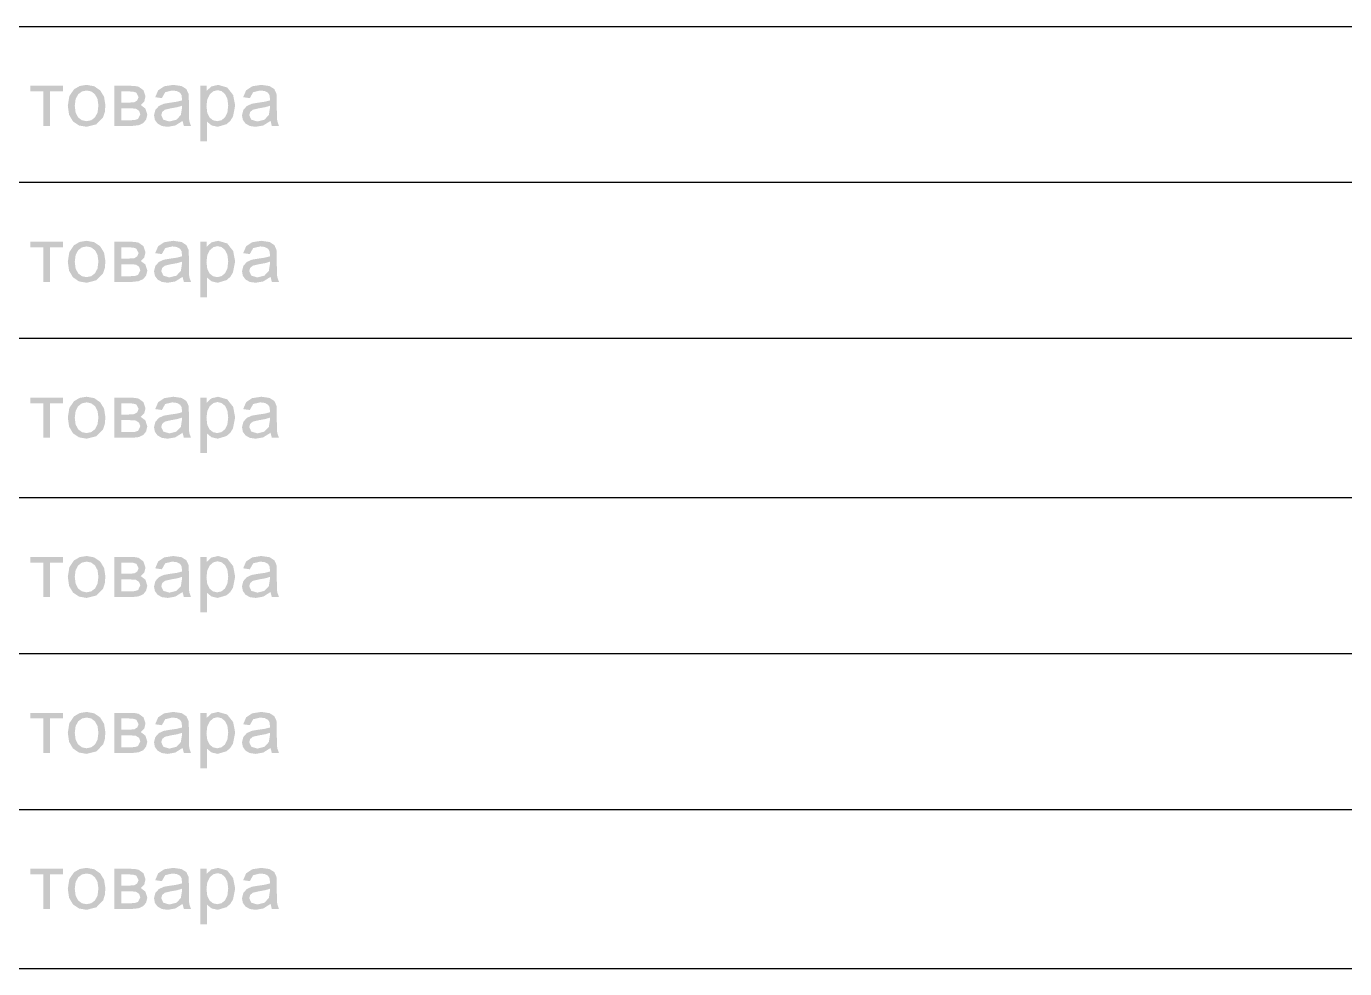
# Model space of a CAD drawing. Header units: millimetres. Extents: x 0 to 420, y 0 to 297.
# Drawn here: x 44.04 to 60.86, y 136.78 to 148.8 of the extents above; entities that cross this region are included whole.
import ezdxf

# ---------------------------------------------------------------- set-up
doc = ezdxf.new("R2010")
doc.units = ezdxf.units.MM
doc.layers.get('0').update_dxf_attribs({"linetype": 'CONTINUOUS'})

msp = doc.modelspace()

# ---------------------------------------------------------------- hatches: boundary and pattern name
at = {"true_color": 0x0000fb}
for points in [[(44.088073, 148.043746), (44.504241, 148.043746), (44.504241, 147.972088), (44.339428, 147.972088), (44.339428, 147.531667), (44.253438, 147.531667), (44.253438, 147.972088), (44.088073, 147.972088)], [(44.088073, 146.054079), (44.504241, 146.054079), (44.504241, 145.982421), (44.339428, 145.982421), (44.339428, 145.542), (44.253438, 145.542), (44.253438, 145.982421), (44.088073, 145.982421)], [(44.088073, 144.064412), (44.504241, 144.064412), (44.504241, 143.992754), (44.339428, 143.992754), (44.339428, 143.552333), (44.253438, 143.552333), (44.253438, 143.992754), (44.088073, 143.992754)], [(44.088073, 142.032412), (44.504241, 142.032412), (44.504241, 141.960754), (44.339428, 141.960754), (44.339428, 141.520333), (44.253438, 141.520333), (44.253438, 141.960754), (44.088073, 141.960754)], [(44.088073, 140.042746), (44.504241, 140.042746), (44.504241, 139.971088), (44.339428, 139.971088), (44.339428, 139.530667), (44.253438, 139.530667), (44.253438, 139.971088), (44.088073, 139.971088)], [(44.088073, 138.053079), (44.504241, 138.053079), (44.504241, 137.981421), (44.339428, 137.981421), (44.339428, 137.541), (44.253438, 137.541), (44.253438, 137.981421), (44.088073, 137.981421)]]:
    msp.add_hatch(color=0, dxfattribs=at).paths.add_polyline_path(points, flags=0)
h = msp.add_hatch(color=0, dxfattribs=at)
h.paths.add_polyline_path([(44.565337, 147.787982), (44.584905, 147.911661), (44.644161, 147.998546), (44.717404, 148.04099), (44.805116, 148.055321), (44.901096, 148.037958), (44.977646, 147.985868), (45.028013, 147.90353), (45.044894, 147.795148), (45.037453, 147.706402), (45.015129, 147.639154), (44.929139, 147.55151), (44.805116, 147.520091), (44.707964, 147.537179), (44.631483, 147.588993), (44.581874, 147.672984)], flags=0)
h.paths.add_polyline_path([(44.654083, 147.787982), (44.664831, 147.70151), (44.697078, 147.640256), (44.745516, 147.603807), (44.805116, 147.591749), (44.864234, 147.603876), (44.912603, 147.640807), (44.944849, 147.70275), (44.955597, 147.790738), (44.944849, 147.873834), (44.912603, 147.934605), (44.864234, 147.97133), (44.805116, 147.983663), (44.745516, 147.97133), (44.697078, 147.934605), (44.664831, 147.873489)], flags=0)
h = msp.add_hatch(color=0, dxfattribs=at)
h.paths.add_polyline_path([(45.159177, 148.043746), (45.359268, 148.043746), (45.423416, 148.040576), (45.46896, 148.031619), (45.530696, 147.986419), (45.556603, 147.908147), (45.541169, 147.843655), (45.49597, 147.798455), (45.555501, 147.753255), (45.579754, 147.674983), (45.564114, 147.611455), (45.527389, 147.566944), (45.469511, 147.540417), (45.390136, 147.531667), (45.159177, 147.531667)], flags=0)
h.paths.add_polyline_path([(45.246269, 147.82822), (45.338873, 147.82822), (45.41439, 147.833733), (45.451872, 147.857435), (45.468409, 147.899878), (45.439746, 147.956102), (45.400816, 147.968022), (45.341629, 147.972088), (45.246269, 147.972088)], flags=0)
h.paths.add_polyline_path([(45.246269, 147.603325), (45.360371, 147.603325), (45.422451, 147.607528), (45.461794, 147.620412), (45.490457, 147.679392), (45.474472, 147.724592), (45.433131, 147.751602), (45.351, 147.757114), (45.246269, 147.757114)], flags=0)
h = msp.add_hatch(color=0, dxfattribs=at)
h.paths.add_polyline_path([(46.029293, 147.595056), (45.936137, 147.536628), (45.840226, 147.520091), (45.765536, 147.530426), (45.71069, 147.561432), (45.676722, 147.608286), (45.665491, 147.666714), (45.682578, 147.735065), (45.727227, 147.785226), (45.790065, 147.813889), (45.867235, 147.827118), (45.958048, 147.840347), (46.021576, 147.856884), (46.022127, 147.879484), (46.015995, 147.924614), (45.997873, 147.954449), (45.956119, 147.976291), (45.898655, 147.983663), (45.808255, 147.962166), (45.765261, 147.886098), (45.680373, 147.897674), (45.718407, 147.985868), (45.795026, 148.037131), (45.911333, 148.055321), (46.017717, 148.039887), (46.078351, 148.000751), (46.10536, 147.942322), (46.10977, 147.861845), (46.10977, 147.746089), (46.111079, 147.647353), (46.115282, 147.592852), (46.137331, 147.531667), (46.04638, 147.531667)], flags=0)
h.paths.add_polyline_path([(46.021576, 147.788533), (45.962527, 147.770618), (45.879913, 147.756011), (45.804397, 147.738372), (45.770222, 147.71026), (45.758095, 147.668919), (45.784002, 147.611042), (45.861172, 147.587891), (45.950469, 147.609939), (46.007795, 147.670022), (46.021576, 147.757114)], flags=0)
h = msp.add_hatch(color=0, dxfattribs=at)
h.paths.add_polyline_path([(46.256023, 147.335434), (46.256023, 148.043746), (46.335398, 148.043746), (46.335398, 147.9776), (46.398237, 148.035477), (46.483675, 148.055321), (46.599431, 148.021697), (46.674947, 147.926337), (46.700854, 147.79184), (46.672742, 147.650178), (46.638085, 147.594505), (46.590611, 147.553715), (46.477612, 147.520091), (46.399339, 147.538281), (46.343115, 147.584583), (46.343115, 147.335434)], flags=0)
h.paths.add_polyline_path([(46.334847, 147.784674), (46.344769, 147.698616), (46.374535, 147.638602), (46.418701, 147.603394), (46.471549, 147.591749), (46.525292, 147.603807), (46.570767, 147.640256), (46.601773, 147.702681), (46.612108, 147.792391), (46.601911, 147.877623), (46.57187, 147.938464), (46.527566, 147.975188), (46.475407, 147.987522), (46.423248, 147.97443), (46.377291, 147.935707), (46.34532, 147.871973)], flags=0)
h = msp.add_hatch(color=0, dxfattribs=at)
h.paths.add_polyline_path([(47.151929, 147.595056), (47.058774, 147.536628), (46.962863, 147.520091), (46.888173, 147.530426), (46.833327, 147.561432), (46.799358, 147.608286), (46.788127, 147.666714), (46.805215, 147.735065), (46.849863, 147.785226), (46.912702, 147.813889), (46.989872, 147.827118), (47.080685, 147.840347), (47.144212, 147.856884), (47.144764, 147.879484), (47.138631, 147.924614), (47.12051, 147.954449), (47.078756, 147.976291), (47.021291, 147.983663), (46.930892, 147.962166), (46.887897, 147.886098), (46.80301, 147.897674), (46.841044, 147.985868), (46.917663, 148.037131), (47.033969, 148.055321), (47.140354, 148.039887), (47.200988, 148.000751), (47.227997, 147.942322), (47.232407, 147.861845), (47.232407, 147.746089), (47.233716, 147.647353), (47.237919, 147.592852), (47.259968, 147.531667), (47.169017, 147.531667)], flags=0)
h.paths.add_polyline_path([(47.144212, 147.788533), (47.085163, 147.770618), (47.00255, 147.756011), (46.927034, 147.738372), (46.892858, 147.71026), (46.880731, 147.668919), (46.906639, 147.611042), (46.983809, 147.587891), (47.073106, 147.609939), (47.130432, 147.670022), (47.144212, 147.757114)], flags=0)
h = msp.add_hatch(color=0, dxfattribs=at)
h.paths.add_polyline_path([(44.565337, 145.798315), (44.584905, 145.921994), (44.644161, 146.008879), (44.717404, 146.051323), (44.805116, 146.065655), (44.901096, 146.048291), (44.977646, 145.996201), (45.028013, 145.913864), (45.044894, 145.805481), (45.037453, 145.716735), (45.015129, 145.649487), (44.929139, 145.561844), (44.805116, 145.530424), (44.707964, 145.547512), (44.631483, 145.599326), (44.581874, 145.683318)], flags=0)
h.paths.add_polyline_path([(44.654083, 145.798315), (44.664831, 145.711843), (44.697078, 145.650589), (44.745516, 145.61414), (44.805116, 145.602082), (44.864234, 145.614209), (44.912603, 145.651141), (44.944849, 145.713083), (44.955597, 145.801071), (44.944849, 145.884167), (44.912603, 145.944938), (44.864234, 145.981663), (44.805116, 145.993997), (44.745516, 145.981663), (44.697078, 145.944938), (44.664831, 145.883822)], flags=0)
h = msp.add_hatch(color=0, dxfattribs=at)
h.paths.add_polyline_path([(45.159177, 146.054079), (45.359268, 146.054079), (45.423416, 146.05091), (45.46896, 146.041952), (45.530696, 145.996753), (45.556603, 145.91848), (45.541169, 145.853988), (45.49597, 145.808788), (45.555501, 145.763589), (45.579754, 145.685316), (45.564114, 145.621788), (45.527389, 145.577278), (45.469511, 145.550751), (45.390136, 145.542), (45.159177, 145.542)], flags=0)
h.paths.add_polyline_path([(45.246269, 145.838554), (45.338873, 145.838554), (45.41439, 145.844066), (45.451872, 145.867768), (45.468409, 145.910212), (45.439746, 145.966436), (45.400816, 145.978356), (45.341629, 145.982421), (45.246269, 145.982421)], flags=0)
h.paths.add_polyline_path([(45.246269, 145.613658), (45.360371, 145.613658), (45.422451, 145.617861), (45.461794, 145.630746), (45.490457, 145.689726), (45.474472, 145.734925), (45.433131, 145.761935), (45.351, 145.767447), (45.246269, 145.767447)], flags=0)
h = msp.add_hatch(color=0, dxfattribs=at)
h.paths.add_polyline_path([(46.029293, 145.60539), (45.936137, 145.546961), (45.840226, 145.530424), (45.765536, 145.54076), (45.71069, 145.571766), (45.676722, 145.618619), (45.665491, 145.677048), (45.682578, 145.745398), (45.727227, 145.795559), (45.790065, 145.824222), (45.867235, 145.837451), (45.958048, 145.850681), (46.021576, 145.867217), (46.022127, 145.889817), (46.015995, 145.934948), (45.997873, 145.964782), (45.956119, 145.986624), (45.898655, 145.993997), (45.808255, 145.972499), (45.765261, 145.896431), (45.680373, 145.908007), (45.718407, 145.996201), (45.795026, 146.047464), (45.911333, 146.065655), (46.017717, 146.05022), (46.078351, 146.011084), (46.10536, 145.952655), (46.10977, 145.872178), (46.10977, 145.756423), (46.111079, 145.657686), (46.115282, 145.603185), (46.137331, 145.542), (46.04638, 145.542)], flags=0)
h.paths.add_polyline_path([(46.021576, 145.798866), (45.962527, 145.780952), (45.879913, 145.766345), (45.804397, 145.748706), (45.770222, 145.720594), (45.758095, 145.679253), (45.784002, 145.621375), (45.861172, 145.598224), (45.950469, 145.620273), (46.007795, 145.680355), (46.021576, 145.767447)], flags=0)
h = msp.add_hatch(color=0, dxfattribs=at)
h.paths.add_polyline_path([(46.256023, 145.345767), (46.256023, 146.054079), (46.335398, 146.054079), (46.335398, 145.987933), (46.398237, 146.045811), (46.483675, 146.065655), (46.599431, 146.03203), (46.674947, 145.93667), (46.700854, 145.802174), (46.672742, 145.660511), (46.638085, 145.604839), (46.590611, 145.564049), (46.477612, 145.530424), (46.399339, 145.548615), (46.343115, 145.594917), (46.343115, 145.345767)], flags=0)
h.paths.add_polyline_path([(46.334847, 145.795008), (46.344769, 145.708949), (46.374535, 145.648936), (46.418701, 145.613727), (46.471549, 145.602082), (46.525292, 145.61414), (46.570767, 145.650589), (46.601773, 145.713015), (46.612108, 145.802725), (46.601911, 145.887956), (46.57187, 145.948797), (46.527566, 145.985522), (46.475407, 145.997855), (46.423248, 145.984764), (46.377291, 145.946041), (46.34532, 145.882307)], flags=0)
h = msp.add_hatch(color=0, dxfattribs=at)
h.paths.add_polyline_path([(47.151929, 145.60539), (47.058774, 145.546961), (46.962863, 145.530424), (46.888173, 145.54076), (46.833327, 145.571766), (46.799358, 145.618619), (46.788127, 145.677048), (46.805215, 145.745398), (46.849863, 145.795559), (46.912702, 145.824222), (46.989872, 145.837451), (47.080685, 145.850681), (47.144212, 145.867217), (47.144764, 145.889817), (47.138631, 145.934948), (47.12051, 145.964782), (47.078756, 145.986624), (47.021291, 145.993997), (46.930892, 145.972499), (46.887897, 145.896431), (46.80301, 145.908007), (46.841044, 145.996201), (46.917663, 146.047464), (47.033969, 146.065655), (47.140354, 146.05022), (47.200988, 146.011084), (47.227997, 145.952655), (47.232407, 145.872178), (47.232407, 145.756423), (47.233716, 145.657686), (47.237919, 145.603185), (47.259968, 145.542), (47.169017, 145.542)], flags=0)
h.paths.add_polyline_path([(47.144212, 145.798866), (47.085163, 145.780952), (47.00255, 145.766345), (46.927034, 145.748706), (46.892858, 145.720594), (46.880731, 145.679253), (46.906639, 145.621375), (46.983809, 145.598224), (47.073106, 145.620273), (47.130432, 145.680355), (47.144212, 145.767447)], flags=0)
h = msp.add_hatch(color=0, dxfattribs=at)
h.paths.add_polyline_path([(44.565337, 143.808648), (44.584905, 143.932327), (44.644161, 144.019213), (44.717404, 144.061656), (44.805116, 144.075988), (44.901096, 144.058625), (44.977646, 144.006535), (45.028013, 143.924197), (45.044894, 143.815814), (45.037453, 143.727069), (45.015129, 143.65982), (44.929139, 143.572177), (44.805116, 143.540758), (44.707964, 143.557845), (44.631483, 143.60966), (44.581874, 143.693651)], flags=0)
h.paths.add_polyline_path([(44.654083, 143.808648), (44.664831, 143.722177), (44.697078, 143.660923), (44.745516, 143.624474), (44.805116, 143.612416), (44.864234, 143.624543), (44.912603, 143.661474), (44.944849, 143.723417), (44.955597, 143.811405), (44.944849, 143.8945), (44.912603, 143.955272), (44.864234, 143.991996), (44.805116, 144.00433), (44.745516, 143.991996), (44.697078, 143.955272), (44.664831, 143.894156)], flags=0)
h = msp.add_hatch(color=0, dxfattribs=at)
h.paths.add_polyline_path([(45.159177, 144.064412), (45.359268, 144.064412), (45.423416, 144.061243), (45.46896, 144.052286), (45.530696, 144.007086), (45.556603, 143.928813), (45.541169, 143.864321), (45.49597, 143.819122), (45.555501, 143.773922), (45.579754, 143.695649), (45.564114, 143.632122), (45.527389, 143.587611), (45.469511, 143.561084), (45.390136, 143.552333), (45.159177, 143.552333)], flags=0)
h.paths.add_polyline_path([(45.246269, 143.848887), (45.338873, 143.848887), (45.41439, 143.854399), (45.451872, 143.878102), (45.468409, 143.920545), (45.439746, 143.976769), (45.400816, 143.988689), (45.341629, 143.992754), (45.246269, 143.992754)], flags=0)
h.paths.add_polyline_path([(45.246269, 143.623991), (45.360371, 143.623991), (45.422451, 143.628194), (45.461794, 143.641079), (45.490457, 143.700059), (45.474472, 143.745259), (45.433131, 143.772268), (45.351, 143.77778), (45.246269, 143.77778)], flags=0)
h = msp.add_hatch(color=0, dxfattribs=at)
h.paths.add_polyline_path([(46.029293, 143.615723), (45.936137, 143.557294), (45.840226, 143.540758), (45.765536, 143.551093), (45.71069, 143.582099), (45.676722, 143.628952), (45.665491, 143.687381), (45.682578, 143.755732), (45.727227, 143.805892), (45.790065, 143.834556), (45.867235, 143.847785), (45.958048, 143.861014), (46.021576, 143.87755), (46.022127, 143.90015), (46.015995, 143.945281), (45.997873, 143.975115), (45.956119, 143.996957), (45.898655, 144.00433), (45.808255, 143.982832), (45.765261, 143.906765), (45.680373, 143.91834), (45.718407, 144.006535), (45.795026, 144.057798), (45.911333, 144.075988), (46.017717, 144.060554), (46.078351, 144.021418), (46.10536, 143.962989), (46.10977, 143.882511), (46.10977, 143.766756), (46.111079, 143.66802), (46.115282, 143.613518), (46.137331, 143.552333), (46.04638, 143.552333)], flags=0)
h.paths.add_polyline_path([(46.021576, 143.8092), (45.962527, 143.791285), (45.879913, 143.776678), (45.804397, 143.759039), (45.770222, 143.730927), (45.758095, 143.689586), (45.784002, 143.631708), (45.861172, 143.608557), (45.950469, 143.630606), (46.007795, 143.690688), (46.021576, 143.77778)], flags=0)
h = msp.add_hatch(color=0, dxfattribs=at)
h.paths.add_polyline_path([(46.256023, 143.356101), (46.256023, 144.064412), (46.335398, 144.064412), (46.335398, 143.998266), (46.398237, 144.056144), (46.483675, 144.075988), (46.599431, 144.042364), (46.674947, 143.947003), (46.700854, 143.812507), (46.672742, 143.670845), (46.638085, 143.615172), (46.590611, 143.574382), (46.477612, 143.540758), (46.399339, 143.558948), (46.343115, 143.60525), (46.343115, 143.356101)], flags=0)
h.paths.add_polyline_path([(46.334847, 143.805341), (46.344769, 143.719283), (46.374535, 143.659269), (46.418701, 143.62406), (46.471549, 143.612416), (46.525292, 143.624474), (46.570767, 143.660923), (46.601773, 143.723348), (46.612108, 143.813058), (46.601911, 143.89829), (46.57187, 143.95913), (46.527566, 143.995855), (46.475407, 144.008188), (46.423248, 143.995097), (46.377291, 143.956374), (46.34532, 143.89264)], flags=0)
h = msp.add_hatch(color=0, dxfattribs=at)
h.paths.add_polyline_path([(47.151929, 143.615723), (47.058774, 143.557294), (46.962863, 143.540758), (46.888173, 143.551093), (46.833327, 143.582099), (46.799358, 143.628952), (46.788127, 143.687381), (46.805215, 143.755732), (46.849863, 143.805892), (46.912702, 143.834556), (46.989872, 143.847785), (47.080685, 143.861014), (47.144212, 143.87755), (47.144764, 143.90015), (47.138631, 143.945281), (47.12051, 143.975115), (47.078756, 143.996957), (47.021291, 144.00433), (46.930892, 143.982832), (46.887897, 143.906765), (46.80301, 143.91834), (46.841044, 144.006535), (46.917663, 144.057798), (47.033969, 144.075988), (47.140354, 144.060554), (47.200988, 144.021418), (47.227997, 143.962989), (47.232407, 143.882511), (47.232407, 143.766756), (47.233716, 143.66802), (47.237919, 143.613518), (47.259968, 143.552333), (47.169017, 143.552333)], flags=0)
h.paths.add_polyline_path([(47.144212, 143.8092), (47.085163, 143.791285), (47.00255, 143.776678), (46.927034, 143.759039), (46.892858, 143.730927), (46.880731, 143.689586), (46.906639, 143.631708), (46.983809, 143.608557), (47.073106, 143.630606), (47.130432, 143.690688), (47.144212, 143.77778)], flags=0)
h = msp.add_hatch(color=0, dxfattribs=at)
h.paths.add_polyline_path([(44.565337, 141.776648), (44.584905, 141.900327), (44.644161, 141.987213), (44.717404, 142.029656), (44.805116, 142.043988), (44.901096, 142.026625), (44.977646, 141.974535), (45.028013, 141.892197), (45.044894, 141.783814), (45.037453, 141.695069), (45.015129, 141.62782), (44.929139, 141.540177), (44.805116, 141.508758), (44.707964, 141.525845), (44.631483, 141.57766), (44.581874, 141.661651)], flags=0)
h.paths.add_polyline_path([(44.654083, 141.776648), (44.664831, 141.690177), (44.697078, 141.628923), (44.745516, 141.592474), (44.805116, 141.580416), (44.864234, 141.592543), (44.912603, 141.629474), (44.944849, 141.691417), (44.955597, 141.779405), (44.944849, 141.8625), (44.912603, 141.923272), (44.864234, 141.959996), (44.805116, 141.97233), (44.745516, 141.959996), (44.697078, 141.923272), (44.664831, 141.862156)], flags=0)
h = msp.add_hatch(color=0, dxfattribs=at)
h.paths.add_polyline_path([(45.159177, 142.032412), (45.359268, 142.032412), (45.423416, 142.029243), (45.46896, 142.020286), (45.530696, 141.975086), (45.556603, 141.896813), (45.541169, 141.832321), (45.49597, 141.787122), (45.555501, 141.741922), (45.579754, 141.663649), (45.564114, 141.600122), (45.527389, 141.555611), (45.469511, 141.529084), (45.390136, 141.520333), (45.159177, 141.520333)], flags=0)
h.paths.add_polyline_path([(45.246269, 141.816887), (45.338873, 141.816887), (45.41439, 141.822399), (45.451872, 141.846102), (45.468409, 141.888545), (45.439746, 141.944769), (45.400816, 141.956689), (45.341629, 141.960754), (45.246269, 141.960754)], flags=0)
h.paths.add_polyline_path([(45.246269, 141.591991), (45.360371, 141.591991), (45.422451, 141.596194), (45.461794, 141.609079), (45.490457, 141.668059), (45.474472, 141.713259), (45.433131, 141.740268), (45.351, 141.74578), (45.246269, 141.74578)], flags=0)
h = msp.add_hatch(color=0, dxfattribs=at)
h.paths.add_polyline_path([(46.029293, 141.583723), (45.936137, 141.525294), (45.840226, 141.508758), (45.765536, 141.519093), (45.71069, 141.550099), (45.676722, 141.596952), (45.665491, 141.655381), (45.682578, 141.723732), (45.727227, 141.773892), (45.790065, 141.802556), (45.867235, 141.815785), (45.958048, 141.829014), (46.021576, 141.84555), (46.022127, 141.86815), (46.015995, 141.913281), (45.997873, 141.943115), (45.956119, 141.964957), (45.898655, 141.97233), (45.808255, 141.950832), (45.765261, 141.874765), (45.680373, 141.88634), (45.718407, 141.974535), (45.795026, 142.025798), (45.911333, 142.043988), (46.017717, 142.028554), (46.078351, 141.989418), (46.10536, 141.930989), (46.10977, 141.850511), (46.10977, 141.734756), (46.111079, 141.63602), (46.115282, 141.581518), (46.137331, 141.520333), (46.04638, 141.520333)], flags=0)
h.paths.add_polyline_path([(46.021576, 141.7772), (45.962527, 141.759285), (45.879913, 141.744678), (45.804397, 141.727039), (45.770222, 141.698927), (45.758095, 141.657586), (45.784002, 141.599708), (45.861172, 141.576557), (45.950469, 141.598606), (46.007795, 141.658688), (46.021576, 141.74578)], flags=0)
h = msp.add_hatch(color=0, dxfattribs=at)
h.paths.add_polyline_path([(46.256023, 141.324101), (46.256023, 142.032412), (46.335398, 142.032412), (46.335398, 141.966266), (46.398237, 142.024144), (46.483675, 142.043988), (46.599431, 142.010364), (46.674947, 141.915003), (46.700854, 141.780507), (46.672742, 141.638845), (46.638085, 141.583172), (46.590611, 141.542382), (46.477612, 141.508758), (46.399339, 141.526948), (46.343115, 141.57325), (46.343115, 141.324101)], flags=0)
h.paths.add_polyline_path([(46.334847, 141.773341), (46.344769, 141.687283), (46.374535, 141.627269), (46.418701, 141.59206), (46.471549, 141.580416), (46.525292, 141.592474), (46.570767, 141.628923), (46.601773, 141.691348), (46.612108, 141.781058), (46.601911, 141.86629), (46.57187, 141.92713), (46.527566, 141.963855), (46.475407, 141.976188), (46.423248, 141.963097), (46.377291, 141.924374), (46.34532, 141.86064)], flags=0)
h = msp.add_hatch(color=0, dxfattribs=at)
h.paths.add_polyline_path([(47.151929, 141.583723), (47.058774, 141.525294), (46.962863, 141.508758), (46.888173, 141.519093), (46.833327, 141.550099), (46.799358, 141.596952), (46.788127, 141.655381), (46.805215, 141.723732), (46.849863, 141.773892), (46.912702, 141.802556), (46.989872, 141.815785), (47.080685, 141.829014), (47.144212, 141.84555), (47.144764, 141.86815), (47.138631, 141.913281), (47.12051, 141.943115), (47.078756, 141.964957), (47.021291, 141.97233), (46.930892, 141.950832), (46.887897, 141.874765), (46.80301, 141.88634), (46.841044, 141.974535), (46.917663, 142.025798), (47.033969, 142.043988), (47.140354, 142.028554), (47.200988, 141.989418), (47.227997, 141.930989), (47.232407, 141.850511), (47.232407, 141.734756), (47.233716, 141.63602), (47.237919, 141.581518), (47.259968, 141.520333), (47.169017, 141.520333)], flags=0)
h.paths.add_polyline_path([(47.144212, 141.7772), (47.085163, 141.759285), (47.00255, 141.744678), (46.927034, 141.727039), (46.892858, 141.698927), (46.880731, 141.657586), (46.906639, 141.599708), (46.983809, 141.576557), (47.073106, 141.598606), (47.130432, 141.658688), (47.144212, 141.74578)], flags=0)
h = msp.add_hatch(color=0, dxfattribs=at)
h.paths.add_polyline_path([(44.565337, 139.786982), (44.584905, 139.910661), (44.644161, 139.997546), (44.717404, 140.03999), (44.805116, 140.054321), (44.901096, 140.036958), (44.977646, 139.984868), (45.028013, 139.90253), (45.044894, 139.794148), (45.037453, 139.705402), (45.015129, 139.638154), (44.929139, 139.55051), (44.805116, 139.519091), (44.707964, 139.536179), (44.631483, 139.587993), (44.581874, 139.671984)], flags=0)
h.paths.add_polyline_path([(44.654083, 139.786982), (44.664831, 139.70051), (44.697078, 139.639256), (44.745516, 139.602807), (44.805116, 139.590749), (44.864234, 139.602876), (44.912603, 139.639807), (44.944849, 139.70175), (44.955597, 139.789738), (44.944849, 139.872834), (44.912603, 139.933605), (44.864234, 139.97033), (44.805116, 139.982663), (44.745516, 139.97033), (44.697078, 139.933605), (44.664831, 139.872489)], flags=0)
h = msp.add_hatch(color=0, dxfattribs=at)
h.paths.add_polyline_path([(45.159177, 140.042746), (45.359268, 140.042746), (45.423416, 140.039576), (45.46896, 140.030619), (45.530696, 139.985419), (45.556603, 139.907147), (45.541169, 139.842655), (45.49597, 139.797455), (45.555501, 139.752255), (45.579754, 139.673983), (45.564114, 139.610455), (45.527389, 139.565944), (45.469511, 139.539417), (45.390136, 139.530667), (45.159177, 139.530667)], flags=0)
h.paths.add_polyline_path([(45.246269, 139.82722), (45.338873, 139.82722), (45.41439, 139.832733), (45.451872, 139.856435), (45.468409, 139.898878), (45.439746, 139.955102), (45.400816, 139.967022), (45.341629, 139.971088), (45.246269, 139.971088)], flags=0)
h.paths.add_polyline_path([(45.246269, 139.602325), (45.360371, 139.602325), (45.422451, 139.606528), (45.461794, 139.619412), (45.490457, 139.678392), (45.474472, 139.723592), (45.433131, 139.750602), (45.351, 139.756114), (45.246269, 139.756114)], flags=0)
h = msp.add_hatch(color=0, dxfattribs=at)
h.paths.add_polyline_path([(46.029293, 139.594056), (45.936137, 139.535628), (45.840226, 139.519091), (45.765536, 139.529426), (45.71069, 139.560432), (45.676722, 139.607286), (45.665491, 139.665714), (45.682578, 139.734065), (45.727227, 139.784226), (45.790065, 139.812889), (45.867235, 139.826118), (45.958048, 139.839347), (46.021576, 139.855884), (46.022127, 139.878484), (46.015995, 139.923614), (45.997873, 139.953449), (45.956119, 139.975291), (45.898655, 139.982663), (45.808255, 139.961166), (45.765261, 139.885098), (45.680373, 139.896674), (45.718407, 139.984868), (45.795026, 140.036131), (45.911333, 140.054321), (46.017717, 140.038887), (46.078351, 139.999751), (46.10536, 139.941322), (46.10977, 139.860845), (46.10977, 139.745089), (46.111079, 139.646353), (46.115282, 139.591852), (46.137331, 139.530667), (46.04638, 139.530667)], flags=0)
h.paths.add_polyline_path([(46.021576, 139.787533), (45.962527, 139.769618), (45.879913, 139.755011), (45.804397, 139.737372), (45.770222, 139.70926), (45.758095, 139.667919), (45.784002, 139.610042), (45.861172, 139.586891), (45.950469, 139.608939), (46.007795, 139.669022), (46.021576, 139.756114)], flags=0)
h = msp.add_hatch(color=0, dxfattribs=at)
h.paths.add_polyline_path([(46.256023, 139.334434), (46.256023, 140.042746), (46.335398, 140.042746), (46.335398, 139.9766), (46.398237, 140.034477), (46.483675, 140.054321), (46.599431, 140.020697), (46.674947, 139.925337), (46.700854, 139.79084), (46.672742, 139.649178), (46.638085, 139.593505), (46.590611, 139.552715), (46.477612, 139.519091), (46.399339, 139.537281), (46.343115, 139.583583), (46.343115, 139.334434)], flags=0)
h.paths.add_polyline_path([(46.334847, 139.783674), (46.344769, 139.697616), (46.374535, 139.637602), (46.418701, 139.602394), (46.471549, 139.590749), (46.525292, 139.602807), (46.570767, 139.639256), (46.601773, 139.701681), (46.612108, 139.791391), (46.601911, 139.876623), (46.57187, 139.937464), (46.527566, 139.974188), (46.475407, 139.986522), (46.423248, 139.97343), (46.377291, 139.934707), (46.34532, 139.870973)], flags=0)
h = msp.add_hatch(color=0, dxfattribs=at)
h.paths.add_polyline_path([(47.151929, 139.594056), (47.058774, 139.535628), (46.962863, 139.519091), (46.888173, 139.529426), (46.833327, 139.560432), (46.799358, 139.607286), (46.788127, 139.665714), (46.805215, 139.734065), (46.849863, 139.784226), (46.912702, 139.812889), (46.989872, 139.826118), (47.080685, 139.839347), (47.144212, 139.855884), (47.144764, 139.878484), (47.138631, 139.923614), (47.12051, 139.953449), (47.078756, 139.975291), (47.021291, 139.982663), (46.930892, 139.961166), (46.887897, 139.885098), (46.80301, 139.896674), (46.841044, 139.984868), (46.917663, 140.036131), (47.033969, 140.054321), (47.140354, 140.038887), (47.200988, 139.999751), (47.227997, 139.941322), (47.232407, 139.860845), (47.232407, 139.745089), (47.233716, 139.646353), (47.237919, 139.591852), (47.259968, 139.530667), (47.169017, 139.530667)], flags=0)
h.paths.add_polyline_path([(47.144212, 139.787533), (47.085163, 139.769618), (47.00255, 139.755011), (46.927034, 139.737372), (46.892858, 139.70926), (46.880731, 139.667919), (46.906639, 139.610042), (46.983809, 139.586891), (47.073106, 139.608939), (47.130432, 139.669022), (47.144212, 139.756114)], flags=0)
h = msp.add_hatch(color=0, dxfattribs=at)
h.paths.add_polyline_path([(44.565337, 137.797315), (44.584905, 137.920994), (44.644161, 138.007879), (44.717404, 138.050323), (44.805116, 138.064655), (44.901096, 138.047291), (44.977646, 137.995201), (45.028013, 137.912864), (45.044894, 137.804481), (45.037453, 137.715735), (45.015129, 137.648487), (44.929139, 137.560844), (44.805116, 137.529424), (44.707964, 137.546512), (44.631483, 137.598326), (44.581874, 137.682318)], flags=0)
h.paths.add_polyline_path([(44.654083, 137.797315), (44.664831, 137.710843), (44.697078, 137.649589), (44.745516, 137.61314), (44.805116, 137.601082), (44.864234, 137.613209), (44.912603, 137.650141), (44.944849, 137.712083), (44.955597, 137.800071), (44.944849, 137.883167), (44.912603, 137.943938), (44.864234, 137.980663), (44.805116, 137.992997), (44.745516, 137.980663), (44.697078, 137.943938), (44.664831, 137.882822)], flags=0)
h = msp.add_hatch(color=0, dxfattribs=at)
h.paths.add_polyline_path([(45.159177, 138.053079), (45.359268, 138.053079), (45.423416, 138.04991), (45.46896, 138.040952), (45.530696, 137.995753), (45.556603, 137.91748), (45.541169, 137.852988), (45.49597, 137.807788), (45.555501, 137.762589), (45.579754, 137.684316), (45.564114, 137.620788), (45.527389, 137.576278), (45.469511, 137.549751), (45.390136, 137.541), (45.159177, 137.541)], flags=0)
h.paths.add_polyline_path([(45.246269, 137.837554), (45.338873, 137.837554), (45.41439, 137.843066), (45.451872, 137.866768), (45.468409, 137.909212), (45.439746, 137.965436), (45.400816, 137.977356), (45.341629, 137.981421), (45.246269, 137.981421)], flags=0)
h.paths.add_polyline_path([(45.246269, 137.612658), (45.360371, 137.612658), (45.422451, 137.616861), (45.461794, 137.629746), (45.490457, 137.688726), (45.474472, 137.733925), (45.433131, 137.760935), (45.351, 137.766447), (45.246269, 137.766447)], flags=0)
h = msp.add_hatch(color=0, dxfattribs=at)
h.paths.add_polyline_path([(46.029293, 137.60439), (45.936137, 137.545961), (45.840226, 137.529424), (45.765536, 137.53976), (45.71069, 137.570766), (45.676722, 137.617619), (45.665491, 137.676048), (45.682578, 137.744398), (45.727227, 137.794559), (45.790065, 137.823222), (45.867235, 137.836451), (45.958048, 137.849681), (46.021576, 137.866217), (46.022127, 137.888817), (46.015995, 137.933948), (45.997873, 137.963782), (45.956119, 137.985624), (45.898655, 137.992997), (45.808255, 137.971499), (45.765261, 137.895431), (45.680373, 137.907007), (45.718407, 137.995201), (45.795026, 138.046464), (45.911333, 138.064655), (46.017717, 138.04922), (46.078351, 138.010084), (46.10536, 137.951655), (46.10977, 137.871178), (46.10977, 137.755423), (46.111079, 137.656686), (46.115282, 137.602185), (46.137331, 137.541), (46.04638, 137.541)], flags=0)
h.paths.add_polyline_path([(46.021576, 137.797866), (45.962527, 137.779952), (45.879913, 137.765345), (45.804397, 137.747706), (45.770222, 137.719594), (45.758095, 137.678253), (45.784002, 137.620375), (45.861172, 137.597224), (45.950469, 137.619273), (46.007795, 137.679355), (46.021576, 137.766447)], flags=0)
h = msp.add_hatch(color=0, dxfattribs=at)
h.paths.add_polyline_path([(46.256023, 137.344767), (46.256023, 138.053079), (46.335398, 138.053079), (46.335398, 137.986933), (46.398237, 138.044811), (46.483675, 138.064655), (46.599431, 138.03103), (46.674947, 137.93567), (46.700854, 137.801174), (46.672742, 137.659511), (46.638085, 137.603839), (46.590611, 137.563049), (46.477612, 137.529424), (46.399339, 137.547615), (46.343115, 137.593917), (46.343115, 137.344767)], flags=0)
h.paths.add_polyline_path([(46.334847, 137.794008), (46.344769, 137.707949), (46.374535, 137.647936), (46.418701, 137.612727), (46.471549, 137.601082), (46.525292, 137.61314), (46.570767, 137.649589), (46.601773, 137.712015), (46.612108, 137.801725), (46.601911, 137.886956), (46.57187, 137.947797), (46.527566, 137.984522), (46.475407, 137.996855), (46.423248, 137.983764), (46.377291, 137.945041), (46.34532, 137.881307)], flags=0)
h = msp.add_hatch(color=0, dxfattribs=at)
h.paths.add_polyline_path([(47.151929, 137.60439), (47.058774, 137.545961), (46.962863, 137.529424), (46.888173, 137.53976), (46.833327, 137.570766), (46.799358, 137.617619), (46.788127, 137.676048), (46.805215, 137.744398), (46.849863, 137.794559), (46.912702, 137.823222), (46.989872, 137.836451), (47.080685, 137.849681), (47.144212, 137.866217), (47.144764, 137.888817), (47.138631, 137.933948), (47.12051, 137.963782), (47.078756, 137.985624), (47.021291, 137.992997), (46.930892, 137.971499), (46.887897, 137.895431), (46.80301, 137.907007), (46.841044, 137.995201), (46.917663, 138.046464), (47.033969, 138.064655), (47.140354, 138.04922), (47.200988, 138.010084), (47.227997, 137.951655), (47.232407, 137.871178), (47.232407, 137.755423), (47.233716, 137.656686), (47.237919, 137.602185), (47.259968, 137.541), (47.169017, 137.541)], flags=0)
h.paths.add_polyline_path([(47.144212, 137.797866), (47.085163, 137.779952), (47.00255, 137.765345), (46.927034, 137.747706), (46.892858, 137.719594), (46.880731, 137.678253), (46.906639, 137.620375), (46.983809, 137.597224), (47.073106, 137.619273), (47.130432, 137.679355), (47.144212, 137.766447)], flags=0)

# ---------------------------------------------------------------- linework, layer by layer
at = {"color": 0, "true_color": 0x000007}
for points in [[(28.913667, 148.801667), (77.681667, 148.801667)], [(28.913667, 146.812), (77.681667, 146.812)], [(28.913667, 144.822333), (77.681667, 144.822333)], [(28.913667, 142.790333), (77.681667, 142.790333)], [(28.913667, 140.800667), (77.681667, 140.800667)], [(28.913667, 138.811), (77.681667, 138.811)], [(28.913667, 136.779), (77.681667, 136.779)]]:
    msp.add_lwpolyline(points, dxfattribs=at)

doc.saveas('drawing.dxf')
